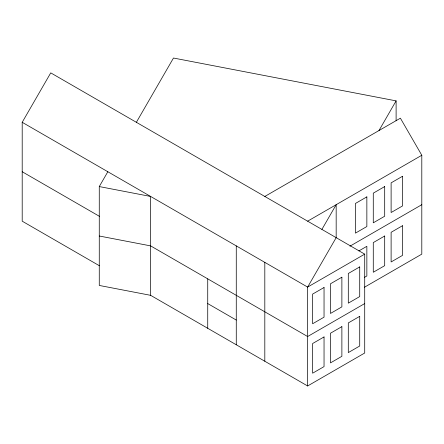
<?xml version="1.0" encoding="UTF-8"?>
<svg xmlns="http://www.w3.org/2000/svg" width="444" height="444" viewBox="0 0 444 444"><rect width="100%" height="100%" fill="white"/><g stroke="black" fill="none" stroke-linecap="round" stroke-linejoin="round"><path stroke-width="0.67" d="M99.445 265.773L22.2 221.179L22.2 122.3L50.744 72.866L364.713 254.135L364.713 353.008L307.631 385.969L150.644 295.332L99.267 285.448L99.267 186.569L107.831 171.739M136.369 122.3L173.476 58.031L396.109 100.877L396.109 120.79M321.9 229.415L336.169 204.695L336.169 237.657L307.631 287.09L307.631 385.969M378.987 130.542L396.109 100.877M264.813 196.459L400.394 118.182L421.8 155.261L421.8 254.135L364.313 287.324M307.631 221.173L421.8 155.261M349.944 246.181L421.8 204.695M358.863 250.921L366.855 246.309L366.855 275.968L364.574 277.289M364.713 254.135L307.631 287.09L22.2 122.3M364.713 303.574L307.631 336.53L150.644 245.893L99.267 236.008M99.267 186.569L150.644 196.459L150.644 295.332M22.2 171.739L99.445 216.333M207.731 303.574L236.269 320.052M264.813 262.371L264.813 361.25M236.269 245.893L236.269 344.772M207.731 278.854L207.731 328.288M366.855 196.87L355.439 203.463L355.439 233.122L366.855 226.534L366.855 196.87M384.693 186.569L373.276 193.162L373.276 222.821L384.693 216.234L384.693 186.569M402.536 176.268L391.114 182.861L391.114 212.526L402.536 205.933L402.536 176.268M384.693 236.008L373.276 242.602L373.276 272.261L384.693 265.667L384.693 236.008M402.536 225.707L391.114 232.301L391.114 261.96L402.536 255.372L402.536 225.707M324.042 287.501L312.626 294.095L312.626 323.759L324.042 317.166L324.042 287.501M341.88 277.206L330.464 283.794L330.464 313.458L341.88 306.865L341.88 277.206M359.718 266.905L348.301 273.498L348.301 303.158L359.718 296.57L359.718 266.905M324.042 336.941L312.626 343.534L312.626 373.199L324.042 366.605L324.042 336.941M341.88 326.64L330.464 333.233L330.464 362.898L341.88 356.304L341.88 326.64M359.718 316.344L348.301 322.932L348.301 352.597L359.718 346.004L359.718 316.344"/></g></svg>
